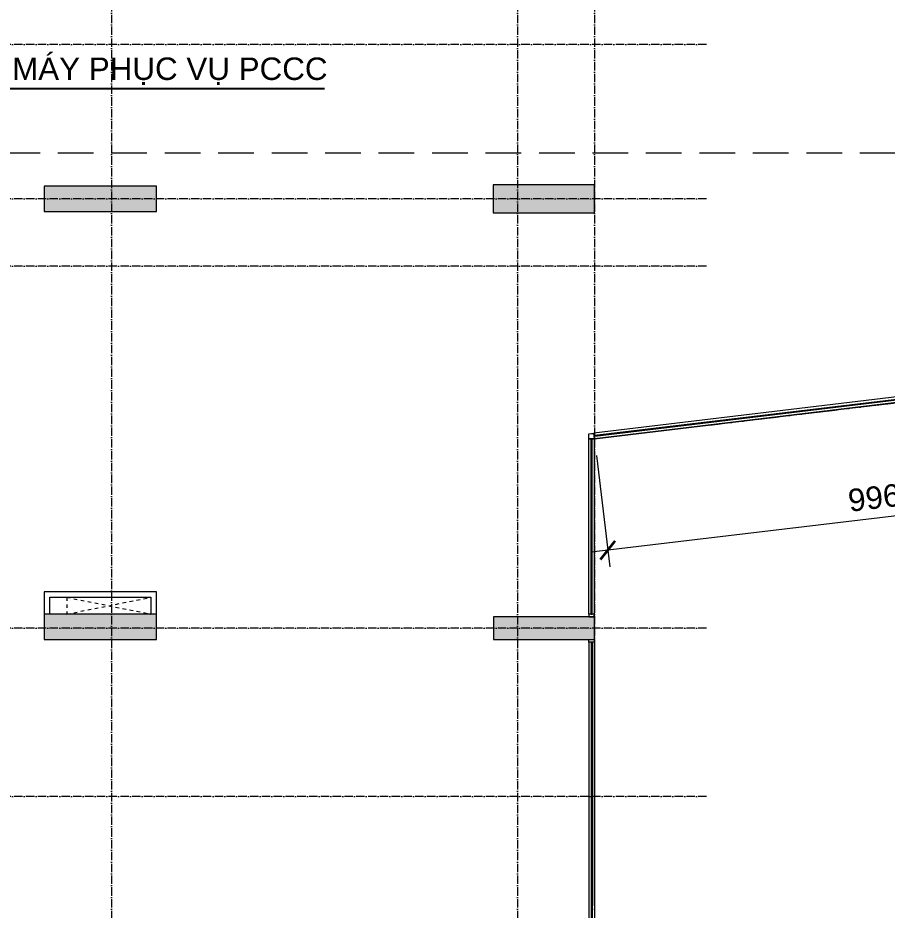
# Model space of a CAD drawing. Header units: millimetres. Extents: x -20211 to 105142, y -25405 to 48204.
# Drawn here: x 30730 to 46216, y 6425 to 22325 of the extents above; entities that cross this region are included whole.
import ezdxf

# ---------------------------------------------------------------- set-up
doc = ezdxf.new("R2010")
doc.units = ezdxf.units.MM
for name, pattern in [('Dash', [6.35, 3.175, -3.175]), ('Grid Line', [4.2, 3, -0.6, 0, -0.6]), ('HIDDEN2', [4.7625, 3.175, -1.5875])]:
    doc.linetypes.add(name, pattern=pattern)
doc.layers.get('Defpoints').update_dxf_attribs({"color": 230})
for name, color, linetype, lineweight in [('A-DETL-GENF-HDLN', 161, 'Dash', 5), ('CHU', 181, 'Continuous', 5), ('CUA', 31, 'Continuous', 9), ('DIM', 1, 'Continuous', 5), ('KI-HIEU-1', 151, 'Continuous', 9), ('NET-CAT', 3, 'Continuous', 15), ('NET-THAY', 2, 'Continuous', 9), ('TRUC', 225, 'Continuous', 5), ('X-COT HAM$0$LC.HA', 8, 'Continuous', 9)]:
    doc.layers.add(name, color=color, linetype=linetype, lineweight=lineweight)
doc.styles.add('Arial_3', font='arial_0.ttf', dxfattribs={"height": 400})
doc.styles.add('TA1', font='arial_0.ttf')
doc.dimstyles.new('D_200_KTx2', dxfattribs={"dimtxt": 400, "dimasz": 300, "dimexe": 300, "dimexo": 300, "dimgap": 160, "dimtad": 1, "dimdec": 0, "dimzin": 9, "dimtxsty": 'TA1', "dimblk": 'ARCHTICK', "dimcen": 1, "dimdle": 300, "dimclrd": 256, "dimclre": 256, "dimclrt": 7, "dimadec": 0, "dimazin": 0, "dimtfac": 1, "dimtdec": 0, "dimtix": 1, "dimtmove": 1, "dimatfit": 3, "dimldrblk": 'ARCHTICK', "dimfxl": 0, "dimtolj": 1, "dimtzin": 0, "dimlwd": -1, "dimlwe": -1, "dimarcsym": 0})

# ---------------------------------------------------------------- blocks, each defined once
blk = doc.blocks.new('ALC1807-ASCENT PLAZA-KET CAU_rvt-1-MẶT BẰNG TẦNG 1')
at = {"layer": 'X-COT HAM$0$LC.HA'}
h = blk.add_hatch(color=256, dxfattribs=at)
h.dxf.hatch_style = 1
h.paths.add_polyline_path([(31201, 19325), (31201, 18875), (33201, 18875), (33201, 19325)])
h = blk.add_hatch(color=256, dxfattribs=at)
h.dxf.hatch_style = 1
h.paths.add_polyline_path([(39200, 19350), (39200, 18850), (41000, 18850), (41000, 19350)])
h = blk.add_hatch(color=256, dxfattribs=at)
h.dxf.hatch_style = 1
h.paths.add_polyline_path([(31201, 11700), (31201, 11250), (33201, 11250), (33201, 11700)])
h = blk.add_hatch(color=256, dxfattribs=at)
h.dxf.hatch_style = 1
h.paths.add_polyline_path([(39201, 11650), (39201, 11250), (41001, 11250), (41001, 11650)])
at = {"ltscale": 1000}
for points in [[(31201, 19325), (31201, 18875), (33201, 18875), (33201, 19325)], [(39200, 19350), (39200, 18850), (41000, 18850), (41000, 19350)], [(31201, 11700), (31201, 11250), (33201, 11250), (33201, 11700)], [(39201, 11650), (39201, 11250), (41001, 11250), (41001, 11650)]]:
    blk.add_lwpolyline(points, close=True, dxfattribs=at)
blk = doc.blocks.new('*U126')
for p, q in [((7800, 100, 0), (50, 100, 0)), ((7800, 0, 0), (50, 0, 0)), ((7787, 58, 0), (63, 58, 0)), ((7787, 42, 0), (63, 42, 0))]:
    blk.add_line(p, q)
at = {"ltscale": 100}
for p, q in [((50, 61, 0), (50, 39, 0)), ((50, 61, 0), (50, 39, 0)), ((7800, 61, 0), (7800, 39, 0)), ((7800, 61, 0), (7800, 39, 0))]:
    blk.add_line(p, q, dxfattribs=at)
at = {"color": 1, "lineweight": 0, "ltscale": 10}
blk.add_line((57, 50, 0), (7793, 50, 0), dxfattribs=at)
at = {"ltscale": 25, "elevation": 0}
for points in [[(0, 0), (50, 0), (50, 100), (0, 100)], [(2, 2), (48, 2), (48, 98), (2, 98)]]:
    blk.add_lwpolyline(points, close=True, dxfattribs=at)
at = {"elevation": 0}
for points in [[(50, 39), (50, 61), (63, 61, -0.414214), (63, 60), (63, 57, -0.414214), (63, 56, -0.414214), (62, 57), (62, 59, 0.414214), (62, 60), (52, 60, 0.414214), (51, 59), (51, 40, 0.414214), (52, 40), (62, 40, 0.414214), (62, 40), (62, 43, -0.414214), (63, 43, -0.414214), (63, 43), (63, 39, -0.414214), (63, 39), (50, 39)], [(7800, 39), (7800, 61), (7787, 61, 0.414214), (7787, 60), (7787, 57, 0.414214), (7787, 56, 0.414214), (7788, 57), (7788, 59, -0.414214), (7788, 60), (7798, 60, -0.414214), (7799, 59), (7799, 40, -0.414214), (7798, 40), (7788, 40, -0.414214), (7788, 40), (7788, 43, 0.414214), (7787, 43, 0.414214), (7787, 43), (7787, 39, 0.414214), (7787, 39), (7800, 39)]]:
    blk.add_lwpolyline(points, format="xyb", dxfattribs=at)
for points in [[(50, 40), (50, 59)], [(50, 40), (50, 59)], [(7800, 40), (7800, 59)], [(7800, 40), (7800, 59)]]:
    blk.add_lwpolyline(points, dxfattribs=at)
for points in [[(57, 52, 0.110226), (57, 52), (57, 48, 0.110226), (57, 48, 0.547587), (60, 47, -0.371535), (61, 47, 0.207699), (65, 47, -0.626616), (65, 47, -0.088099), (63, 42), (63, 44), (60, 44), (60, 43), (56, 46, -0.26277), (55, 47), (55, 50), (55, 53, -0.26277), (56, 54), (60, 57), (60, 56), (63, 56), (63, 58, -0.088099), (65, 53, -0.626616), (65, 53, 0.207699), (61, 53, -0.371535), (60, 53, 0.547587)], [(7793, 52, -0.110226), (7793, 52), (7793, 48, -0.110226), (7793, 48, -0.547587), (7790, 47, 0.371535), (7789, 47, -0.207699), (7785, 47, 0.626616), (7785, 47, 0.088099), (7787, 42), (7787, 44), (7790, 44), (7790, 43), (7794, 46, 0.26277), (7795, 47), (7795, 50), (7795, 53, 0.26277), (7794, 54), (7790, 57), (7790, 56), (7787, 56), (7787, 58, 0.088099), (7785, 53, 0.626616), (7785, 53, -0.207699), (7789, 53, 0.371535), (7790, 53, -0.547587)]]:
    blk.add_lwpolyline(points, format="xyb", close=True)
for points in [[(57, 47), (57, 52), (7793, 52), (7793, 47)], [(7850, 100), (7850, 0), (7800, 0), (7800, 100)], [(7848, 98), (7848, 2), (7802, 2), (7802, 98)]]:
    blk.add_lwpolyline(points, close=True)
blk = doc.blocks.new('_ARCHTICK')
at = {"color": 0, "linetype": 'ByBlock', "const_width": 0.15}
blk.add_lwpolyline([(-0.5, -0.5), (0.5, 0.5)], dxfattribs=at)
blk = doc.blocks.new('*D156')
at = {"layer": 'Defpoints', "color": 0, "transparency": 16777216}
for p in [(41001, 14824), (51179, 13601), (41238, 12838)]:
    blk.add_point(p, dxfattribs=at)
at = {"layer": 'DIM', "transparency": 16777216}
for p, q in [((41036, 14526), (41274, 12540)), ((51144, 13899), (51093, 14321)), ((51427, 14058), (40941, 12802))]:
    blk.add_line(p, q, dxfattribs=at)
at = {"layer": 'DIM', "transparency": 16777216, "xscale": 300, "yscale": 300, "zscale": 300}
for p, rotation in [((51129, 14023), 6.830649259175843), ((41238, 12838), 186.8306492591759)]:
    blk.add_blockref('_ARCHTICK', p, dxfattribs=dict(at, rotation=rotation))
at = {"layer": 'DIM', "color": 7, "transparency": 16777216, "insert": (46140, 13792), "char_height": 400, "attachment_point": 5, "rotation": 6.8306, "style": 'TA1'}
blk.add_mtext('\\A1;9961', dxfattribs=at)

msp = doc.modelspace()

# ---------------------------------------------------------------- linework, layer by layer
at = {"color": 1, "lineweight": 0, "ltscale": 10}
for p, q in [((41001.1, 14874.1), (50432.6, 16003.9, 0)), ((40950.5, 14817.4), (40950.5, 11706.8))]:
    msp.add_line(p, q, dxfattribs=at)
at = {"layer": 'A-DETL-GENF-HDLN', "ltscale": 20}
for p, q in [((31600.5, 11999.9), (33100.5, 11699.9)), ((31600.5, 11699.9), (33100.5, 11999.9)), ((31600.5, 11999.9), (31600.5, 11699.9))]:
    msp.add_line(p, q, dxfattribs=at)
at = {"layer": 'CUA'}
for p, q in [((50433.2, 16054.3, 0), (40988.6, 14923)), ((50445.1, 15955, 0), (41000.5, 14823.7)), ((50425.3, 16011.3, 0), (41006.5, 14883.1)), ((50427.2, 15994.9, 0), (41008.5, 14866.7)), ((40900.5, 11700.2), (40900.5, 14824)), ((40942.3, 11713.2), (40942.3, 14811)), ((40958.8, 11713.2), (40958.8, 14811)), ((40993.3, 14884.3, 0), (40995.9, 14862.4, 0)), ((40993.3, 14884.3, 0), (40995.9, 14862.4, 0)), ((41000.5, 11700.2), (41000.5, 14824)), ((40939.5, 11700.2), (40961.5, 11700.2)), ((40939.5, 11700.2), (40961.5, 11700.2))]:
    msp.add_line(p, q, dxfattribs=at)
msp.add_lwpolyline([(41001.4, 14871.6), (41000.8, 14876.6), (50432.3, 16006.4), (50432.9, 16001.4)], close=True, dxfattribs=at)
at = {"layer": 'CUA', "elevation": 0}
for points in [[(40961.5, 14824), (40939.5, 14824), (40939.5, 14811.5, 0.4142136), (40940, 14811), (40943.5, 14811, 0.4142136), (40944, 14811.5, 0.4142136), (40943.5, 14812), (40941, 14812, -0.4142136), (40940.5, 14812.5), (40940.5, 14822.5, -0.4142136), (40941, 14823), (40960, 14823, -0.4142136), (40960.5, 14822.5), (40960.5, 14812.5, -0.4142136), (40960, 14812), (40957.5, 14812, 0.4142136), (40957, 14811.5, 0.4142136), (40957.5, 14811), (40961, 14811, 0.4142136), (40961.5, 14811.5), (40961.5, 14824)], [(40995.9, 14862.4), (40993.3, 14884.3), (41005.7, 14885.8, -0.4142136), (41006.2, 14885.3), (41006.7, 14881.8, -0.4142136), (41006.2, 14881.3, -0.4142136), (41005.7, 14881.7), (41005.4, 14884.2, 0.4142136), (41004.8, 14884.6), (40994.9, 14883.5, 0.4142136), (40994.4, 14882.9), (40996.7, 14864, 0.4142136), (40997.3, 14863.6), (41007.2, 14864.8, 0.4142136), (41007.6, 14865.3), (41007.3, 14867.8, -0.4142136), (41007.8, 14868.4, -0.4142136), (41008.3, 14867.9), (41008.7, 14864.5, -0.4142136), (41008.3, 14863.9), (40995.9, 14862.4)]]:
    msp.add_lwpolyline(points, format="xyb", dxfattribs=at)
for points in [[(40948.2, 14817.4, -0.1102261), (40948.3, 14817.4), (40952.7, 14817.4, -0.1102261), (40952.9, 14817.4, -0.5475868), (40953.3, 14813.8, 0.3715347), (40953.3, 14813.4, -0.2076993), (40953.2, 14809.3, 0.626616), (40953.2, 14808.9, 0.088099), (40958.6, 14811), (40956.5, 14811), (40956.5, 14813.8), (40957.6, 14813.8), (40954.1, 14818.3, 0.2627704), (40953.6, 14818.6), (40950.5, 14818.6), (40947.4, 14818.6, 0.2627704), (40947, 14818.3), (40943.4, 14813.8), (40944.6, 14813.8), (40944.6, 14811), (40942.5, 14811, 0.088099), (40947.8, 14808.9, 0.626616), (40947.9, 14809.3, -0.2076993), (40947.7, 14813.4, 0.3715347), (40947.7, 14813.8, -0.5475868)], [(40948.2, 11706.8, 0.1102261), (40948.3, 11706.8), (40952.7, 11706.8, 0.1102261), (40952.9, 11706.8, 0.5475868), (40953.3, 11710.4, -0.3715347), (40953.3, 11710.8, 0.2076993), (40953.2, 11714.9, -0.626616), (40953.2, 11715.3, -0.088099), (40958.6, 11713.2), (40956.5, 11713.2), (40956.5, 11710.4), (40957.6, 11710.4), (40954.1, 11705.9, -0.2627704), (40953.6, 11705.7), (40950.5, 11705.7), (40947.4, 11705.7, -0.2627704), (40947, 11705.9), (40943.4, 11710.4), (40944.6, 11710.4), (40944.6, 11713.2), (40942.5, 11713.2, -0.088099), (40947.8, 11715.3, -0.626616), (40947.9, 11714.9, 0.2076993), (40947.7, 11710.8, -0.3715347), (40947.7, 11710.4, 0.5475868)]]:
    msp.add_lwpolyline(points, format="xyb", close=True, dxfattribs=at)
for points in [[(40953, 14817.4), (40948, 14817.4), (40948, 11706.8), (40953, 11706.8)], [(40900.5, 11650.2), (41000.5, 11650.2), (41000.5, 11700.2), (40900.5, 11700.2)], [(40902.5, 11652.2), (40998.5, 11652.2), (40998.5, 11698.2), (40902.5, 11698.2)]]:
    msp.add_lwpolyline(points, close=True, dxfattribs=at)
msp.add_lwpolyline([(40995.7, 14863.9), (40993.4, 14882.8)], dxfattribs=at)
msp.add_lwpolyline([(40995.7, 14863.9), (40993.4, 14882.8)], dxfattribs=at)
at = {"layer": 'CUA'}
msp.add_lwpolyline([(41000.8, 14876.4, 0.1102261), (41000.8, 14876.3), (41001.4, 14871.9, 0.1102261), (41001.4, 14871.8, 0.5475868), (41005, 14871.8, -0.3715347), (41005.4, 14871.8, 0.2076993), (41009.5, 14872.5, -0.626616), (41009.8, 14872.4, -0.088099), (41008.4, 14866.9), (41008.2, 14869), (41005.4, 14868.7), (41005.5, 14867.5), (41000.6, 14870.5, -0.2627704), (41000.3, 14870.9), (41000, 14874), (40999.6, 14877.1, -0.2627704), (40999.8, 14877.5), (41003.9, 14881.6), (41004, 14880.5), (41006.8, 14880.8), (41006.5, 14882.9, -0.088099), (41009.2, 14877.8, -0.626616), (41008.9, 14877.7, 0.2076993), (41004.8, 14877.4, -0.3715347), (41004.4, 14877.3, 0.5475868)], format="xyb", close=True, dxfattribs=at)
msp.add_lwpolyline([(40961.5, 11700.2), (40939.5, 11700.2), (40939.5, 11712.7, -0.4142136), (40940, 11713.2), (40943.5, 11713.2, -0.4142136), (40944, 11712.7, -0.4142136), (40943.5, 11712.2), (40941, 11712.2, 0.4142136), (40940.5, 11711.7), (40940.5, 11701.7, 0.4142136), (40941, 11701.2), (40960, 11701.2, 0.4142136), (40960.5, 11701.7), (40960.5, 11711.7, 0.4142136), (40960, 11712.2), (40957.5, 11712.2, -0.4142136), (40957, 11712.7, -0.4142136), (40957.5, 11713.2), (40961, 11713.2, -0.4142136), (40961.5, 11712.7), (40961.5, 11700.2)], format="xyb", dxfattribs=at)
msp.add_lwpolyline([(40960, 11700.2), (40941, 11700.2)], dxfattribs=at)
msp.add_lwpolyline([(40960, 11700.2), (40941, 11700.2)], dxfattribs=at)
at = {"layer": 'KI-HIEU-1', "linetype": 'HIDDEN2', "ltscale": 200}
msp.add_line((-17135.1, 19917.8), (102086, 19917.8), dxfattribs=at)
at = {"layer": 'NET-CAT'}
for p, q in [((33200.5, 12099.9), (31200.5, 12099.9)), ((31200.5, 12099.9), (31200.5, 11699.9)), ((33200.5, 11699.9), (33200.5, 12099.9)), ((31300.5, 11999.9), (33100.5, 11999.9)), ((31300.5, 11699.9), (31300.5, 11999.9)), ((33100.5, 11999.9), (33100.5, 11699.9))]:
    msp.add_line(p, q, dxfattribs=at)
at = {"layer": 'NET-THAY'}
for p, q in [((41000.5, 14823.7), (50494.7, 15961)), ((41000.5, 11649.9), (41000.5, 14823.7)), ((41000.5, 6499.9), (41000.5, 11249.9))]:
    msp.add_line(p, q, dxfattribs=at)
at = {"layer": 'TRUC', "linetype": 'Grid Line', "ltscale": 50}
for p, q in [((32400.5, 43599.9), (32400.5, -4500.1)), ((39630.5, 43599.9), (39630.5, -7167.6)), ((41000.5, 43599.9), (41000.5, -4500.1)), ((43000.5, 21849.9), (-12092.4, 21849.9)), ((43048.1, 15069), (98722.6, 21738.3)), ((43000.5, 19099.9), (-12092.4, 19099.9)), ((43000.5, 17899.9), (-14407, 17899.9)), ((43000.5, 11449.9), (-12092.4, 11449.9)), ((43000.5, 8449.9), (-14407, 8449.9))]:
    msp.add_line(p, q, dxfattribs=at)

# ---------------------------------------------------------------- block references
at = {"layer": 'CUA', "rotation": 90}
msp.add_blockref('*U126', (41000.5, 3399.9), dxfattribs=at)
at = {"layer": 'NET-CAT'}
msp.add_blockref('ALC1807-ASCENT PLAZA-KET CAU_rvt-1-MẶT BẰNG TẦNG 1', (0, 0), dxfattribs=at)

# ---------------------------------------------------------------- texts
at = {"layer": 'CHU', "color": 7, "insert": (28517, 21618.3), "char_height": 400, "width": 8782.01, "attachment_point": 1, "line_spacing_factor": 0.936439, "style": 'Arial_3'}
msp.add_mtext('THANG MÁY PHỤC VỤ PCCC', dxfattribs=at)

# ---------------------------------------------------------------- leaders
msp.add_leader([(25800.5, 21064.9), (36193.2, 21064.9)], dimstyle='D_200_KTx2', override={"dimasz": 200, "dimgap": 160, "dimtad": 0, "dimtfill": 1, "dimarcsym": 2})

# ---------------------------------------------------------------- next in the draw order: wipeouts: each hides what was drawn before it
msp.add_wipeout([(40900.4, 14912.4), (40988.6, 14923), (41000.5, 14823.7), (40900.5, 14823.7)]).dxf.layer = 'CUA'

# ---------------------------------------------------------------- next in the draw order: linework, layer by layer
at = {"layer": 'CUA'}
for points in [[(41000.5, 14823.7), (40900.5, 14823.7), (40900.4, 14912.4), (40988.6, 14923)], [(40998.5, 14825.7), (40902.5, 14825.7), (40902.4, 14910.4), (40986.6, 14921)]]:
    msp.add_lwpolyline(points, close=True, dxfattribs=at)
msp.add_lwpolyline([(40900.5, 14824), (41000.5, 14824)], dxfattribs=at)

# ---------------------------------------------------------------- next in the draw order: dimensions: what is measured, and where the dimension line sits
at = {"layer": 'DIM'}
dim = msp.add_linear_dim(base=(41238.4, 12837.9), p1=(51179.4, 13601.4), p2=(41000.5, 14823.7), angle=6.83065, dimstyle='D_200_KTx2', dxfattribs=at)
dim.commit()
dim.dimension.update_dxf_attribs({"geometry": '*D156', "text_midpoint": (46140.3, 13791.9)})

doc.saveas('drawing.dxf')
